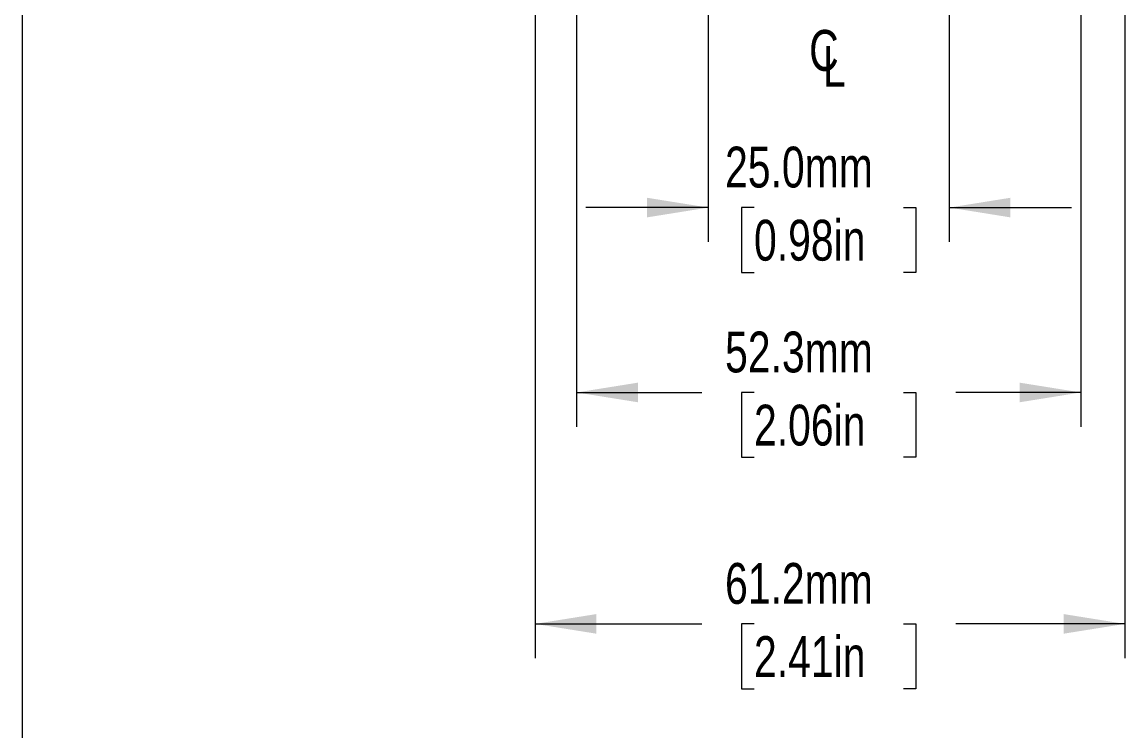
# Model space of a CAD drawing. Header units: millimetres. Extents: x 2 to 278, y 1 to 215.
# Drawn here: x 1.6 to 58.8, y 87.3 to 124 of the extents above; entities that cross this region are included whole.
import ezdxf

# ---------------------------------------------------------------- set-up
doc = ezdxf.new("R2010")
doc.units = ezdxf.units.MM
doc.styles.add('SLDTEXTSTYLE0', font='TXT', dxfattribs={"width": 0.75})
doc.dimstyles.new('SLDDIMSTYLE1', dxfattribs={"dimtxt": 2.116667, "dimasz": 3.175, "dimexe": 0, "dimexo": 0.0625, "dimgap": 0.529167, "dimtad": 0, "dimtih": 1, "dimtoh": 1, "dimdec": 1, "dimlfac": 2, "dimrnd": 1e-09, "dimzin": 4, "dimdsep": 46, "dimtxsty": 'SLDTEXTSTYLE0', "dimsah": 1, "dimcen": 0.09, "dimadec": 0, "dimazin": 1, "dimtfac": 1, "dimtdec": 1, "dimtmove": 0, "dimatfit": 0, "dimfxl": 1, "dimfrac": 2, "dimtolj": 1, "dimtzin": 12, "dimarcsym": 0})
doc.dimstyles.new('SLDDIMSTYLE2', dxfattribs={"dimtxt": 2.116667, "dimasz": 3.175, "dimexe": 0, "dimexo": 0.0625, "dimgap": 0.529167, "dimtad": 0, "dimtih": 1, "dimtoh": 1, "dimdec": 1, "dimlfac": 2, "dimrnd": 1e-09, "dimzin": 12, "dimdsep": 46, "dimtxsty": 'SLDTEXTSTYLE0', "dimsah": 1, "dimcen": 0.09, "dimadec": 0, "dimazin": 3, "dimtfac": 1, "dimtdec": 1, "dimtofl": 0, "dimtmove": 0, "dimatfit": 3, "dimfxl": 1, "dimfrac": 2, "dimtolj": 1, "dimtzin": 12, "dimarcsym": 0})

# ---------------------------------------------------------------- blocks, each defined once
blk = doc.blocks.new('_D_8')
at = {"color": 7, "linetype": 'Continuous', "lineweight": 0}
for p, q in [((37.186, 156.433), (37.186, 112.638)), ((49.686, 156.433), (49.686, 112.638)), ((37.186, 114.416), (30.836, 114.416)), ((39.557, 114.416), (38.913, 114.416)), ((38.913, 114.416), (38.913, 111.053)), ((47.314, 114.416), (47.958, 114.416)), ((47.958, 114.416), (47.958, 111.053)), ((49.686, 114.416), (56.036, 114.416)), ((38.913, 111.053), (39.557, 111.053)), ((47.958, 111.053), (47.314, 111.053))]:
    blk.add_line(p, q, dxfattribs=at)
at = {"color": 7, "linetype": 'Continuous', "lineweight": 18}
for points in [[(37.186, 114.416), (34.011, 114.924), (34.011, 113.908)], [(49.686, 114.416), (52.861, 113.908), (52.861, 114.924)]]:
    blk.add_solid(points, dxfattribs=at)
at = {"color": 7, "linetype": 'Continuous', "lineweight": 18, "char_height": 2.1167, "attachment_point": 1, "style": 'SLDTEXTSTYLE0'}
for s, insert in [('25.0mm', (38.054, 117.574)), ('0.98in', (39.557, 113.782))]:
    blk.add_mtext(s, dxfattribs=dict(at, insert=insert))
blk = doc.blocks.new('_D_9')
at = {"color": 7, "linetype": 'Continuous', "lineweight": 0}
for p, q in [((56.517, 159.725), (56.517, 151.309)), ((30.355, 157.385), (30.355, 103.051)), ((56.517, 148.769), (56.517, 103.051)), ((30.355, 104.829), (36.845, 104.829)), ((39.557, 104.829), (38.913, 104.829)), ((38.913, 104.829), (38.913, 101.466)), ((47.314, 104.829), (47.958, 104.829)), ((47.958, 104.829), (47.958, 101.466)), ((56.517, 104.829), (50.027, 104.829)), ((38.913, 101.466), (39.557, 101.466)), ((47.958, 101.466), (47.314, 101.466))]:
    blk.add_line(p, q, dxfattribs=at)
at = {"color": 7, "linetype": 'Continuous', "lineweight": 18}
for points in [[(30.355, 104.829), (33.53, 104.321), (33.53, 105.337)], [(56.517, 104.829), (53.342, 105.337), (53.342, 104.321)]]:
    blk.add_solid(points, dxfattribs=at)
at = {"color": 7, "linetype": 'Continuous', "lineweight": 18, "char_height": 2.1167, "attachment_point": 1, "style": 'SLDTEXTSTYLE0'}
for s, insert in [('52.3mm', (38.054, 107.986)), ('2.06in', (39.557, 104.194))]:
    blk.add_mtext(s, dxfattribs=dict(at, insert=insert))
blk = doc.blocks.new('_D_12')
at = {"color": 7, "linetype": 'Continuous', "lineweight": 0}
for p, q in [((28.196, 154.645), (28.196, 91.051)), ((58.803, 154.645), (58.803, 148.425)), ((58.803, 145.885), (58.803, 91.051)), ((28.196, 92.829), (36.845, 92.829)), ((39.557, 92.829), (38.913, 92.829)), ((38.913, 92.829), (38.913, 89.466)), ((47.314, 92.829), (47.958, 92.829)), ((47.958, 92.829), (47.958, 89.466)), ((58.803, 92.829), (50.027, 92.829)), ((38.913, 89.466), (39.557, 89.466)), ((47.958, 89.466), (47.314, 89.466))]:
    blk.add_line(p, q, dxfattribs=at)
at = {"color": 7, "linetype": 'Continuous', "lineweight": 18}
for points in [[(28.196, 92.829), (31.371, 92.321), (31.371, 93.337)], [(58.803, 92.829), (55.628, 93.337), (55.628, 92.321)]]:
    blk.add_solid(points, dxfattribs=at)
at = {"color": 7, "linetype": 'Continuous', "lineweight": 18, "char_height": 2.1167, "attachment_point": 1, "style": 'SLDTEXTSTYLE0'}
for s, insert in [('61.2mm', (38.054, 95.986)), ('2.41in', (39.557, 92.194))]:
    blk.add_mtext(s, dxfattribs=dict(at, insert=insert))
blk = doc.blocks.new('SW_SYMBOL_MOD_CL')
at = {"color": 0, "linetype": 'Continuous', "lineweight": 0, "char_height": 783, "attachment_point": 5, "style": 'SLDTEXTSTYLE0'}
for s, insert in [('C', (400, 600)), ('L', (600, 300))]:
    blk.add_mtext(s, dxfattribs=dict(at, insert=insert))

msp = doc.modelspace()

# ---------------------------------------------------------------- linework, layer by layer
at = {"color": 7, "linetype": 'Continuous', "lineweight": 18}
msp.add_line((1.579, 214.645), (1.579, 0.903), dxfattribs=at)

# ---------------------------------------------------------------- block references
at = {"color": 7, "linetype": 'Continuous', "lineweight": 0, "xscale": 0.0027037109, "yscale": 0.0027037109, "zscale": 0.0027037109}
msp.add_blockref('SW_SYMBOL_MOD_CL', (42.102, 120.929), dxfattribs=at)

# ---------------------------------------------------------------- dimensions: what is measured, and where the dimension line sits
at = {"color": 7, "linetype": 'Continuous', "lineweight": 18}
for base, p1, p2, dimstyle, picture, middle in [((56.517, 104.829), (30.355, 160.995), (56.517, 160.995), 'SLDDIMSTYLE2', '_D_9', (43.436, 104.829)), ((49.686, 114.416), (37.186, 157.703), (49.686, 157.703), 'SLDDIMSTYLE1', '_D_8', (43.436, 114.416)), ((28.196, 92.829), (58.803, 155.915), (28.196, 155.915), 'SLDDIMSTYLE2', '_D_12', (43.436, 92.829))]:
    dim = msp.add_linear_dim(base=base, p1=p1, p2=p2, dimstyle=dimstyle, dxfattribs=at)
    dim.commit()
    dim.dimension.update_dxf_attribs({"geometry": picture, "text_midpoint": middle, "dimtype": 160})

doc.saveas('drawing.dxf')
